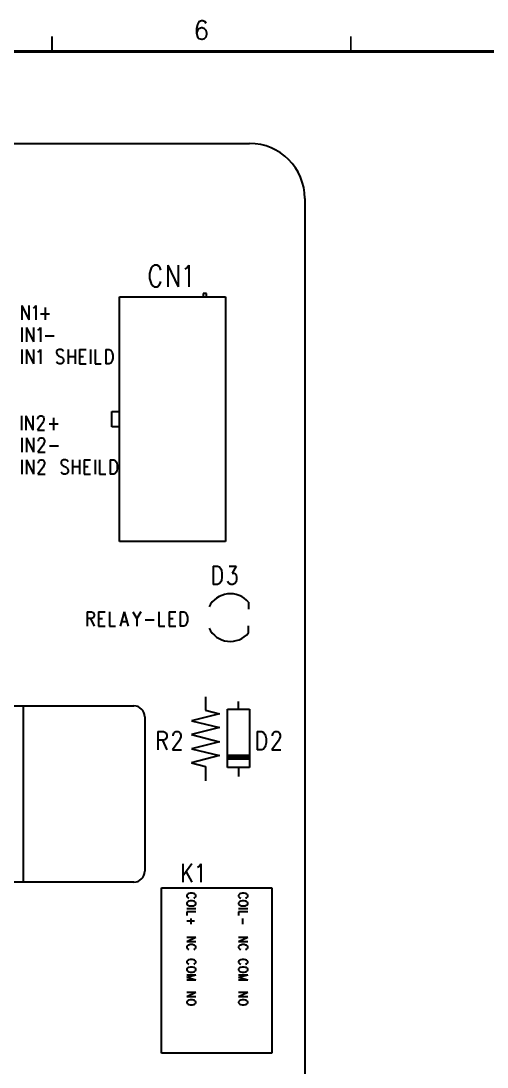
# Model space of a CAD drawing. Extents: x 295 to 953, y 10 to 290.
# Drawn here: x 730.7 to 806.7, y 119.2 to 290 of the extents above; entities that cross this region are included whole.
import ezdxf
from ezdxf.enums import TextEntityAlignment as Align

# ---------------------------------------------------------------- set-up
doc = ezdxf.new("R2010")
doc.units = 0
doc.header["$LTSCALE"] = 5
doc.header["$MEASUREMENT"] = 0
doc.layers.get('0').update_dxf_attribs({"linetype": 'CONTINUOUS', "lineweight": 25})
for name, color, linetype in [('SILK_TOP_PHO', 13, 'CONTINUOUS'), ('문자', 4, 'CONTINUOUS'), ('테두리', 3, 'CONTINUOUS')]:
    doc.layers.add(name, color=color, linetype=linetype)
doc.styles.get("Standard").update_dxf_attribs({"font": 'simplex.shx'})

# ---------------------------------------------------------------- blocks, each defined once
blk = doc.blocks.new('C')
at = {"layer": '테두리'}
for points, const_width in [([(258.75, 287.5), (258.75, 285)], 0.3), ([(307.5, 287.5), (307.5, 285)], 0.3), ([(15, 285), (15, 15), (405, 15), (405, 285), (15, 285)], 0.5)]:
    blk.add_lwpolyline(points, dxfattribs=dict(at, const_width=const_width))
at = {"layer": '문자'}
blk.add_text('6', height=3, dxfattribs=at).set_placement((283.12, 288.5), align=Align.MIDDLE)

msp = doc.modelspace()

# ---------------------------------------------------------------- linework, layer by layer
at = {"layer": 'SILK_TOP_PHO', "color": 7}
for p, q in [((715.78, 270), (767.98, 270)), ((776.98, 261), (776.98, 81)), ((751.92, 249.64), (751.79, 249.3)), ((752.16, 249.98), (751.92, 249.64)), ((752.41, 250.14), (752.16, 249.98)), ((752.9, 250.14), (752.41, 250.14)), ((753.14, 249.98), (752.9, 250.14)), ((753.39, 249.64), (753.14, 249.98)), ((753.51, 249.3), (753.39, 249.64)), ((754.62, 250.14), (754.62, 246.6)), ((754.62, 250.14), (756.33, 246.6)), ((756.33, 250.14), (756.33, 246.6)), ((757.44, 249.47), (757.68, 249.64)), ((757.68, 249.64), (758.05, 250.14)), ((758.05, 250.14), (758.05, 246.6)), ((751.79, 249.3), (751.67, 248.79)), ((751.67, 248.79), (751.67, 247.95)), ((751.67, 247.95), (751.79, 247.44)), ((751.79, 247.44), (751.92, 247.11)), ((751.92, 247.11), (752.16, 246.77)), ((752.16, 246.77), (752.41, 246.6)), ((752.41, 246.6), (752.9, 246.6)), ((752.9, 246.6), (753.14, 246.77)), ((753.14, 246.77), (753.39, 247.11)), ((753.39, 247.11), (753.51, 247.44)), ((746.74, 205.02), (746.74, 244.98)), ((746.74, 244.98), (764.02, 244.98)), ((760.96, 245.52), (760.42, 245.52)), ((760.42, 245.52), (760.42, 244.98)), ((760.42, 244.98), (760.96, 244.98)), ((760.96, 244.98), (760.96, 245.52)), ((764.02, 244.98), (764.02, 205.02)), ((730.83, 243.56), (730.83, 241.2)), ((730.83, 243.56), (731.98, 241.2)), ((731.98, 243.56), (731.98, 241.2)), ((732.71, 243.11), (732.88, 243.23)), ((732.88, 243.23), (733.12, 243.56)), ((733.12, 243.56), (733.12, 241.2)), ((734.6, 243.23), (734.6, 241.2)), ((733.86, 242.21), (735.33, 242.21)), ((730.83, 239.96), (730.83, 237.6)), ((731.57, 239.96), (731.57, 237.6)), ((731.57, 239.96), (732.71, 237.6)), ((732.71, 239.96), (732.71, 237.6)), ((733.45, 239.51), (733.61, 239.63)), ((733.61, 239.63), (733.86, 239.96)), ((733.86, 239.96), (733.86, 237.6)), ((734.6, 238.61), (736.07, 238.61)), ((730.83, 236.36), (730.83, 234)), ((731.57, 236.36), (731.57, 234)), ((731.57, 236.36), (732.71, 234)), ((732.71, 236.36), (732.71, 234)), ((733.45, 235.91), (733.61, 236.03)), ((733.61, 236.03), (733.86, 236.36)), ((733.86, 236.36), (733.86, 234)), ((736.64, 236.25), (736.48, 236.03)), ((736.48, 236.03), (736.48, 235.8)), ((736.48, 235.8), (736.56, 235.58)), ((736.89, 236.36), (736.64, 236.25)), ((737.21, 236.36), (736.89, 236.36)), ((737.46, 236.25), (737.21, 236.36)), ((737.62, 236.03), (737.46, 236.25)), ((738.36, 236.36), (738.36, 234)), ((739.5, 236.36), (739.5, 234)), ((740.24, 236.36), (740.24, 234)), ((740.24, 236.36), (741.3, 236.36)), ((742.04, 236.36), (742.04, 234)), ((742.78, 236.36), (742.78, 234)), ((744.5, 236.36), (744.5, 234)), ((744.5, 236.36), (745.07, 236.36)), ((745.07, 236.36), (745.31, 236.25)), ((745.31, 236.25), (745.48, 236.03)), ((745.48, 236.03), (745.56, 235.8)), ((745.56, 235.8), (745.64, 235.46)), ((736.64, 234.11), (736.48, 234.34)), ((736.56, 235.58), (736.64, 235.46)), ((736.64, 235.46), (736.8, 235.35)), ((736.89, 234), (736.64, 234.11)), ((736.8, 235.35), (737.3, 235.13)), ((737.21, 234), (736.89, 234)), ((737.46, 234.11), (737.21, 234)), ((737.3, 235.13), (737.46, 235.01)), ((737.46, 235.01), (737.54, 234.9)), ((737.62, 234.34), (737.46, 234.11)), ((737.54, 234.9), (737.62, 234.68)), ((737.62, 234.68), (737.62, 234.34)), ((738.36, 235.24), (739.5, 235.24)), ((740.24, 235.24), (740.9, 235.24)), ((740.24, 234), (741.3, 234)), ((742.78, 234), (743.76, 234)), ((745.07, 234), (744.5, 234)), ((745.31, 234.11), (745.07, 234)), ((745.48, 234.34), (745.31, 234.11)), ((745.56, 234.56), (745.48, 234.34)), ((745.64, 234.9), (745.56, 234.56)), ((745.64, 235.46), (745.64, 234.9)), ((730.75, 225.56), (730.75, 223.2)), ((731.49, 225.56), (731.49, 223.2)), ((731.49, 225.56), (732.63, 223.2)), ((732.63, 225.56), (732.63, 223.2)), ((733.53, 225.34), (733.61, 225.45)), ((733.61, 225.45), (733.78, 225.56)), ((733.78, 225.56), (734.1, 225.56)), ((734.1, 225.56), (734.27, 225.45)), ((734.27, 225.45), (734.35, 225.34)), ((745.48, 223.74), (745.48, 226.26)), ((745.48, 226.26), (746.74, 226.26)), ((734.19, 224.33), (733.37, 223.2)), ((733.45, 225.11), (733.53, 225.34)), ((733.45, 225), (733.45, 225.11)), ((734.35, 224.66), (734.19, 224.33)), ((734.35, 225.34), (734.43, 225.11)), ((734.43, 224.89), (734.35, 224.66)), ((734.43, 225.11), (734.43, 224.89)), ((735.25, 224.21), (736.72, 224.21)), ((735.99, 225.23), (735.99, 223.2)), ((746.74, 223.74), (745.48, 223.74)), ((733.37, 223.2), (734.51, 223.2)), ((730.83, 221.96), (730.83, 219.6)), ((731.57, 221.96), (731.57, 219.6)), ((731.57, 221.96), (732.71, 219.6)), ((732.71, 221.96), (732.71, 219.6)), ((734.27, 220.73), (733.45, 219.6)), ((733.53, 221.51), (733.61, 221.74)), ((733.53, 221.4), (733.53, 221.51)), ((733.61, 221.74), (733.7, 221.85)), ((733.7, 221.85), (733.86, 221.96)), ((733.86, 221.96), (734.19, 221.96)), ((734.19, 221.96), (734.35, 221.85)), ((734.43, 221.06), (734.27, 220.73)), ((734.35, 221.85), (734.43, 221.74)), ((734.43, 221.74), (734.51, 221.51)), ((734.51, 221.29), (734.43, 221.06)), ((734.51, 221.51), (734.51, 221.29)), ((735.33, 220.61), (736.8, 220.61)), ((733.45, 219.6), (734.6, 219.6)), ((730.83, 218.36), (730.83, 216)), ((731.57, 218.36), (731.57, 216)), ((731.57, 218.36), (732.71, 216)), ((732.71, 218.36), (732.71, 216)), ((734.27, 217.13), (733.45, 216)), ((733.53, 217.91), (733.61, 218.14)), ((733.53, 217.8), (733.53, 217.91)), ((733.61, 218.14), (733.7, 218.25)), ((733.7, 218.25), (733.86, 218.36)), ((733.86, 218.36), (734.19, 218.36)), ((734.19, 218.36), (734.35, 218.25)), ((734.43, 217.46), (734.27, 217.13)), ((734.35, 218.25), (734.43, 218.14)), ((734.43, 218.14), (734.51, 217.91)), ((734.51, 217.69), (734.43, 217.46)), ((734.51, 217.91), (734.51, 217.69)), ((737.38, 218.25), (737.21, 218.03)), ((737.21, 218.03), (737.21, 217.8)), ((737.21, 217.8), (737.3, 217.58)), ((737.3, 217.58), (737.38, 217.46)), ((737.62, 218.36), (737.38, 218.25)), ((737.38, 217.46), (737.54, 217.35)), ((737.54, 217.35), (738.03, 217.13)), ((737.95, 218.36), (737.62, 218.36)), ((738.2, 218.25), (737.95, 218.36)), ((738.03, 217.13), (738.2, 217.01)), ((738.36, 218.03), (738.2, 218.25)), ((738.2, 217.01), (738.28, 216.9)), ((738.28, 216.9), (738.36, 216.68)), ((739.1, 218.36), (739.1, 216)), ((739.1, 217.24), (740.24, 217.24)), ((740.24, 218.36), (740.24, 216)), ((740.98, 218.36), (740.98, 216)), ((740.98, 218.36), (742.04, 218.36)), ((740.98, 217.24), (741.63, 217.24)), ((742.78, 218.36), (742.78, 216)), ((743.51, 218.36), (743.51, 216)), ((745.23, 218.36), (745.23, 216)), ((745.23, 218.36), (745.8, 218.36)), ((745.8, 218.36), (746.05, 218.25)), ((746.05, 218.25), (746.21, 218.03)), ((746.21, 218.03), (746.3, 217.8)), ((746.3, 217.8), (746.38, 217.46)), ((746.38, 216.9), (746.3, 216.56)), ((746.38, 217.46), (746.38, 216.9)), ((733.45, 216), (734.6, 216)), ((737.38, 216.11), (737.21, 216.34)), ((737.62, 216), (737.38, 216.11)), ((737.95, 216), (737.62, 216)), ((738.2, 216.11), (737.95, 216)), ((738.36, 216.34), (738.2, 216.11)), ((738.36, 216.68), (738.36, 216.34)), ((740.98, 216), (742.04, 216)), ((743.51, 216), (744.5, 216)), ((745.8, 216), (745.23, 216)), ((746.05, 216.11), (745.8, 216)), ((746.21, 216.34), (746.05, 216.11)), ((746.3, 216.56), (746.21, 216.34)), ((764.02, 205.02), (746.74, 205.02)), ((762.02, 201), (762.02, 198)), ((762.02, 201), (762.75, 201)), ((762.75, 201), (763.06, 200.86)), ((763.06, 200.86), (763.27, 200.57)), ((763.27, 200.57), (763.37, 200.29)), ((763.37, 200.29), (763.47, 199.86)), ((763.47, 199.86), (763.47, 199.14)), ((764.62, 201), (765.76, 201)), ((765.76, 201), (765.14, 199.86)), ((765.14, 199.86), (765.45, 199.86)), ((765.45, 199.86), (765.66, 199.71)), ((763.06, 198.14), (762.75, 198)), ((763.27, 198.43), (763.06, 198.14)), ((763.37, 198.71), (763.27, 198.43)), ((763.47, 199.14), (763.37, 198.71)), ((764.51, 198.29), (764.41, 198.57)), ((764.62, 198.14), (764.51, 198.29)), ((764.93, 198), (764.62, 198.14)), ((765.55, 198.14), (765.24, 198)), ((765.76, 198.43), (765.55, 198.14)), ((765.66, 199.71), (765.76, 199.57)), ((765.76, 199.57), (765.86, 199.14)), ((765.86, 198.86), (765.76, 198.43)), ((765.86, 199.14), (765.86, 198.86)), ((762.75, 198), (762.02, 198)), ((765.24, 198), (764.93, 198)), ((767.8, 195.11), (767.81, 195.02)), ((767.81, 195.02), (767.81, 193.97)), ((741.45, 193.56), (741.45, 191.19)), ((741.45, 193.56), (742.19, 193.56)), ((742.19, 193.56), (742.43, 193.44)), ((742.43, 193.44), (742.52, 193.33)), ((742.52, 193.33), (742.6, 193.11)), ((742.6, 193.11), (742.6, 192.88)), ((743.33, 193.56), (743.33, 191.19)), ((743.33, 193.56), (744.4, 193.56)), ((745.13, 193.56), (745.13, 191.19)), ((747.51, 193.56), (746.85, 191.19)), ((747.51, 193.56), (748.16, 191.19)), ((748.9, 193.56), (749.55, 192.43)), ((750.21, 193.56), (749.55, 192.43)), ((753.15, 193.56), (753.15, 191.19)), ((754.87, 193.56), (754.87, 191.19)), ((754.87, 193.56), (755.93, 193.56)), ((756.67, 193.56), (756.67, 191.19)), ((756.67, 193.56), (757.24, 193.56)), ((757.24, 193.56), (757.49, 193.44)), ((757.49, 193.44), (757.65, 193.22)), ((757.65, 193.22), (757.73, 192.99)), ((757.73, 192.99), (757.82, 192.66)), ((742.19, 192.43), (741.45, 192.43)), ((742.02, 192.43), (742.6, 191.19)), ((742.43, 192.54), (742.19, 192.43)), ((742.52, 192.66), (742.43, 192.54)), ((742.6, 192.88), (742.52, 192.66)), ((743.33, 192.43), (743.99, 192.43)), ((747.1, 191.98), (747.92, 191.98)), ((749.55, 192.43), (749.55, 191.19)), ((750.94, 192.21), (752.42, 192.21)), ((754.87, 192.43), (755.52, 192.43)), ((757.49, 191.31), (757.24, 191.19)), ((757.65, 191.53), (757.49, 191.31)), ((757.73, 191.76), (757.65, 191.53)), ((757.82, 192.09), (757.73, 191.76)), ((757.82, 192.66), (757.82, 192.09)), ((743.33, 191.19), (744.4, 191.19)), ((745.13, 191.19), (746.12, 191.19)), ((753.15, 191.19), (754.13, 191.19)), ((754.87, 191.19), (755.93, 191.19)), ((757.24, 191.19), (756.67, 191.19)), ((767.8, 190.09), (767.81, 190.18)), ((767.81, 190.18), (767.81, 191.23)), ((760.78, 179.66), (760.78, 177.48)), ((624.88, 178.2), (749.08, 178.2)), ((731.08, 149.4), (731.08, 178.2)), ((764.38, 177.66), (767.98, 177.66)), ((764.38, 168.12), (764.38, 177.66)), ((766.18, 177.66), (766.18, 178.92)), ((767.98, 177.66), (767.98, 168.12)), ((750.88, 176.4), (750.88, 151.2)), ((763.06, 176.91), (758.49, 175.77)), ((760.78, 177.48), (763.06, 176.91)), ((758.49, 175.77), (763.06, 174.63)), ((763.06, 174.63), (758.49, 173.49)), ((753.02, 174), (753.02, 171)), ((753.02, 174), (753.95, 174)), ((753.95, 172.57), (753.02, 172.57)), ((753.75, 172.57), (754.47, 171)), ((753.95, 174), (754.27, 173.86)), ((754.27, 172.71), (753.95, 172.57)), ((754.27, 173.86), (754.37, 173.71)), ((754.37, 172.86), (754.27, 172.71)), ((754.37, 173.71), (754.47, 173.43)), ((754.47, 173.14), (754.37, 172.86)), ((754.47, 173.43), (754.47, 173.14)), ((755.51, 173.43), (755.62, 173.71)), ((755.51, 173.29), (755.51, 173.43)), ((755.62, 173.71), (755.72, 173.86)), ((755.72, 173.86), (755.93, 174)), ((755.93, 174), (756.34, 174)), ((756.34, 174), (756.55, 173.86)), ((756.66, 172.86), (756.45, 172.43)), ((756.55, 173.86), (756.66, 173.71)), ((756.66, 173.71), (756.76, 173.43)), ((756.76, 173.14), (756.66, 172.86)), ((756.76, 173.43), (756.76, 173.14)), ((758.49, 173.49), (763.06, 172.34)), ((769.22, 174), (769.22, 171)), ((769.22, 174), (769.95, 174)), ((769.95, 174), (770.26, 173.86)), ((770.26, 173.86), (770.47, 173.57)), ((770.47, 173.57), (770.57, 173.29)), ((770.57, 173.29), (770.67, 172.86)), ((770.67, 172.86), (770.67, 172.14)), ((771.71, 173.43), (771.82, 173.71)), ((771.71, 173.29), (771.71, 173.43)), ((771.82, 173.71), (771.92, 173.86)), ((771.92, 173.86), (772.13, 174)), ((772.13, 174), (772.54, 174)), ((772.54, 174), (772.75, 173.86)), ((772.86, 172.86), (772.65, 172.43)), ((772.75, 173.86), (772.86, 173.71)), ((772.86, 173.71), (772.96, 173.43)), ((772.96, 173.14), (772.86, 172.86)), ((772.96, 173.43), (772.96, 173.14)), ((756.45, 172.43), (755.41, 171)), ((755.41, 171), (756.86, 171)), ((763.06, 172.34), (758.49, 171.2)), ((758.49, 171.2), (763.06, 170.06)), ((769.95, 171), (769.22, 171)), ((770.26, 171.14), (769.95, 171)), ((770.47, 171.43), (770.26, 171.14)), ((770.57, 171.71), (770.47, 171.43)), ((770.67, 172.14), (770.57, 171.71)), ((772.65, 172.43), (771.61, 171)), ((771.61, 171), (773.06, 171)), ((763.06, 170.06), (758.49, 168.91)), ((767.98, 170.1), (764.38, 170.1)), ((764.38, 170.1), (764.38, 169.92)), ((764.38, 169.92), (767.98, 169.92)), ((767.98, 169.74), (764.38, 169.74)), ((764.38, 169.74), (764.38, 169.56)), ((764.38, 169.56), (767.98, 169.56)), ((767.98, 169.92), (767.98, 169.74)), ((758.49, 168.91), (760.78, 168.3)), ((760.78, 168.3), (760.78, 165.94)), ((767.98, 168.12), (764.38, 168.12)), ((766.18, 168.12), (766.18, 166.68)), ((757.09, 152.4), (757.09, 149.4)), ((758.54, 152.4), (757.09, 150.4)), ((759.68, 151.97), (760, 152.4)), ((760, 152.4), (760, 149.4)), ((757.61, 151.11), (758.54, 149.4)), ((759.48, 151.83), (759.68, 151.97)), ((749.08, 149.4), (624.88, 149.4)), ((753.58, 121.5), (753.58, 148.5)), ((753.58, 148.5), (771.58, 148.5)), ((757.79, 147.39), (757.72, 147.29)), ((757.72, 147.29), (757.72, 147.08)), ((757.72, 147.08), (757.79, 146.98)), ((757.93, 147.5), (757.79, 147.39)), ((757.79, 146.98), (757.93, 146.87)), ((758.07, 147.55), (757.93, 147.5)), ((757.93, 146.87), (758.07, 146.82)), ((758.29, 147.6), (758.07, 147.55)), ((758.65, 147.6), (758.29, 147.6)), ((758.86, 147.55), (758.65, 147.6)), ((759, 147.5), (758.86, 147.55)), ((758.86, 146.82), (759, 146.87)), ((759.15, 147.39), (759, 147.5)), ((759, 146.87), (759.15, 146.98)), ((759.22, 147.29), (759.15, 147.39)), ((759.15, 146.98), (759.22, 147.08)), ((759.22, 147.08), (759.22, 147.29)), ((766.25, 147.39), (766.18, 147.29)), ((766.18, 147.29), (766.18, 147.08)), ((766.18, 147.08), (766.25, 146.98)), ((766.39, 147.5), (766.25, 147.39)), ((766.25, 146.98), (766.39, 146.87)), ((766.53, 147.55), (766.39, 147.5)), ((766.39, 146.87), (766.53, 146.82)), ((766.75, 147.6), (766.53, 147.55)), ((767.11, 147.6), (766.75, 147.6)), ((767.32, 147.55), (767.11, 147.6)), ((767.46, 147.5), (767.32, 147.55)), ((767.32, 146.82), (767.46, 146.87)), ((767.61, 147.39), (767.46, 147.5)), ((767.46, 146.87), (767.61, 146.98)), ((767.68, 147.29), (767.61, 147.39)), ((767.61, 146.98), (767.68, 147.08)), ((767.68, 147.08), (767.68, 147.29)), ((771.58, 148.5), (771.58, 121.5)), ((757.79, 146.15), (757.72, 146.04)), ((757.72, 146.04), (757.72, 145.83)), ((757.72, 145.83), (757.79, 145.73)), ((757.93, 146.25), (757.79, 146.15)), ((757.79, 145.73), (757.93, 145.63)), ((758.07, 146.3), (757.93, 146.25)), ((757.93, 145.63), (758.07, 145.57)), ((758.29, 146.35), (758.07, 146.3)), ((758.07, 145.57), (758.29, 145.52)), ((758.65, 146.35), (758.29, 146.35)), ((758.29, 145.52), (758.65, 145.52)), ((758.86, 146.3), (758.65, 146.35)), ((758.65, 145.52), (758.86, 145.57)), ((759, 146.25), (758.86, 146.3)), ((758.86, 145.57), (759, 145.63)), ((759.15, 146.15), (759, 146.25)), ((759, 145.63), (759.15, 145.73)), ((759.22, 146.04), (759.15, 146.15)), ((759.15, 145.73), (759.22, 145.83)), ((759.22, 145.83), (759.22, 146.04)), ((766.25, 146.15), (766.18, 146.04)), ((766.18, 146.04), (766.18, 145.83)), ((766.18, 145.83), (766.25, 145.73)), ((766.39, 146.25), (766.25, 146.15)), ((766.25, 145.73), (766.39, 145.63)), ((766.53, 146.3), (766.39, 146.25)), ((766.39, 145.63), (766.53, 145.57)), ((766.75, 146.35), (766.53, 146.3)), ((766.53, 145.57), (766.75, 145.52)), ((767.11, 146.35), (766.75, 146.35)), ((766.75, 145.52), (767.11, 145.52)), ((767.32, 146.3), (767.11, 146.35)), ((767.11, 145.52), (767.32, 145.57)), ((767.46, 146.25), (767.32, 146.3)), ((767.32, 145.57), (767.46, 145.63)), ((767.61, 146.15), (767.46, 146.25)), ((767.46, 145.63), (767.61, 145.73)), ((767.68, 146.04), (767.61, 146.15)), ((767.61, 145.73), (767.68, 145.83)), ((767.68, 145.83), (767.68, 146.04)), ((759.22, 145.05), (757.72, 145.05)), ((759.22, 144.59), (757.72, 144.59)), ((757.72, 144.59), (757.72, 143.96)), ((758.36, 143.5), (758.36, 142.56)), ((767.68, 145.05), (766.18, 145.05)), ((767.68, 144.59), (766.18, 144.59)), ((766.18, 144.59), (766.18, 143.96)), ((766.82, 143.5), (766.82, 142.56)), ((759, 143.03), (757.72, 143.03)), ((759.22, 140.4), (757.72, 140.4)), ((759.22, 140.4), (757.72, 139.67)), ((767.68, 140.4), (766.18, 140.4)), ((767.68, 140.4), (766.18, 139.67)), ((759.22, 139.67), (757.72, 139.67)), ((757.79, 139), (757.72, 138.89)), ((757.72, 138.89), (757.72, 138.69)), ((757.72, 138.69), (757.79, 138.58)), ((757.93, 139.1), (757.79, 139)), ((757.79, 138.58), (757.93, 138.48)), ((758.07, 139.15), (757.93, 139.1)), ((757.93, 138.48), (758.07, 138.43)), ((758.29, 139.21), (758.07, 139.15)), ((758.65, 139.21), (758.29, 139.21)), ((758.86, 139.15), (758.65, 139.21)), ((759, 139.1), (758.86, 139.15)), ((758.86, 138.43), (759, 138.48)), ((759.15, 139), (759, 139.1)), ((759, 138.48), (759.15, 138.58)), ((759.22, 138.89), (759.15, 139)), ((759.15, 138.58), (759.22, 138.69)), ((759.22, 138.69), (759.22, 138.89)), ((767.68, 139.67), (766.18, 139.67)), ((766.25, 139), (766.18, 138.89)), ((766.18, 138.89), (766.18, 138.69)), ((766.18, 138.69), (766.25, 138.58)), ((766.39, 139.1), (766.25, 139)), ((766.25, 138.58), (766.39, 138.48)), ((766.53, 139.15), (766.39, 139.1)), ((766.39, 138.48), (766.53, 138.43)), ((766.75, 139.21), (766.53, 139.15)), ((767.11, 139.21), (766.75, 139.21)), ((767.32, 139.15), (767.11, 139.21)), ((767.46, 139.1), (767.32, 139.15)), ((767.32, 138.43), (767.46, 138.48)), ((767.61, 139), (767.46, 139.1)), ((767.46, 138.48), (767.61, 138.58)), ((767.68, 138.89), (767.61, 139)), ((767.61, 138.58), (767.68, 138.69)), ((767.68, 138.69), (767.68, 138.89)), ((757.93, 136.7), (757.79, 136.59)), ((758.07, 136.75), (757.93, 136.7)), ((758.29, 136.8), (758.07, 136.75)), ((758.65, 136.8), (758.29, 136.8)), ((758.86, 136.75), (758.65, 136.8)), ((759, 136.7), (758.86, 136.75)), ((759.15, 136.59), (759, 136.7)), ((766.39, 136.7), (766.25, 136.59)), ((766.53, 136.75), (766.39, 136.7)), ((766.75, 136.8), (766.53, 136.75)), ((767.11, 136.8), (766.75, 136.8)), ((767.32, 136.75), (767.11, 136.8)), ((767.46, 136.7), (767.32, 136.75)), ((767.61, 136.59), (767.46, 136.7)), ((757.79, 136.59), (757.72, 136.49)), ((757.72, 136.49), (757.72, 136.28)), ((757.72, 136.28), (757.79, 136.18)), ((757.79, 135.35), (757.72, 135.24)), ((757.72, 135.24), (757.72, 135.03)), ((757.72, 135.03), (757.79, 134.93)), ((757.79, 136.18), (757.93, 136.07)), ((757.93, 135.45), (757.79, 135.35)), ((757.79, 134.93), (757.93, 134.83)), ((757.93, 136.07), (758.07, 136.02)), ((758.07, 135.5), (757.93, 135.45)), ((758.29, 135.55), (758.07, 135.5)), ((758.65, 135.55), (758.29, 135.55)), ((758.86, 135.5), (758.65, 135.55)), ((758.86, 136.02), (759, 136.07)), ((759, 135.45), (758.86, 135.5)), ((759, 136.07), (759.15, 136.18)), ((759.15, 135.35), (759, 135.45)), ((759, 134.83), (759.15, 134.93)), ((759.22, 136.49), (759.15, 136.59)), ((759.15, 136.18), (759.22, 136.28)), ((759.22, 135.24), (759.15, 135.35)), ((759.15, 134.93), (759.22, 135.03)), ((759.22, 136.28), (759.22, 136.49)), ((759.22, 135.03), (759.22, 135.24)), ((766.25, 136.59), (766.18, 136.49)), ((766.18, 136.49), (766.18, 136.28)), ((766.18, 136.28), (766.25, 136.18)), ((766.25, 135.35), (766.18, 135.24)), ((766.18, 135.24), (766.18, 135.03)), ((766.18, 135.03), (766.25, 134.93)), ((766.25, 136.18), (766.39, 136.07)), ((766.39, 135.45), (766.25, 135.35)), ((766.25, 134.93), (766.39, 134.83)), ((766.39, 136.07), (766.53, 136.02)), ((766.53, 135.5), (766.39, 135.45)), ((766.75, 135.55), (766.53, 135.5)), ((767.11, 135.55), (766.75, 135.55)), ((767.32, 135.5), (767.11, 135.55)), ((767.32, 136.02), (767.46, 136.07)), ((767.46, 135.45), (767.32, 135.5)), ((767.46, 136.07), (767.61, 136.18)), ((767.61, 135.35), (767.46, 135.45)), ((767.46, 134.83), (767.61, 134.93)), ((767.68, 136.49), (767.61, 136.59)), ((767.61, 136.18), (767.68, 136.28)), ((767.68, 135.24), (767.61, 135.35)), ((767.61, 134.93), (767.68, 135.03)), ((767.68, 136.28), (767.68, 136.49)), ((767.68, 135.03), (767.68, 135.24)), ((759.22, 134.25), (757.72, 134.25)), ((759.22, 134.25), (757.72, 133.84)), ((759.22, 133.42), (757.72, 133.84)), ((759.22, 133.42), (757.72, 133.42)), ((757.93, 134.83), (758.07, 134.77)), ((758.07, 134.77), (758.29, 134.72)), ((758.29, 134.72), (758.65, 134.72)), ((758.65, 134.72), (758.86, 134.77)), ((758.86, 134.77), (759, 134.83)), ((767.68, 134.25), (766.18, 134.25)), ((767.68, 134.25), (766.18, 133.84)), ((767.68, 133.42), (766.18, 133.84)), ((767.68, 133.42), (766.18, 133.42)), ((766.39, 134.83), (766.53, 134.77)), ((766.53, 134.77), (766.75, 134.72)), ((766.75, 134.72), (767.11, 134.72)), ((767.11, 134.72), (767.32, 134.77)), ((767.32, 134.77), (767.46, 134.83)), ((759.22, 131.4), (757.72, 131.4)), ((759.22, 131.4), (757.72, 130.67)), ((759.22, 130.67), (757.72, 130.67)), ((757.79, 130), (757.72, 129.89)), ((757.72, 129.89), (757.72, 129.69)), ((757.93, 130.1), (757.79, 130)), ((758.07, 130.15), (757.93, 130.1)), ((758.29, 130.21), (758.07, 130.15)), ((758.65, 130.21), (758.29, 130.21)), ((758.86, 130.15), (758.65, 130.21)), ((759, 130.1), (758.86, 130.15)), ((759.15, 130), (759, 130.1)), ((759.22, 129.89), (759.15, 130)), ((759.22, 129.69), (759.22, 129.89)), ((767.68, 131.4), (766.18, 131.4)), ((767.68, 131.4), (766.18, 130.67)), ((767.68, 130.67), (766.18, 130.67)), ((766.25, 130), (766.18, 129.89)), ((766.18, 129.89), (766.18, 129.69)), ((766.39, 130.1), (766.25, 130)), ((766.53, 130.15), (766.39, 130.1)), ((766.75, 130.21), (766.53, 130.15)), ((767.11, 130.21), (766.75, 130.21)), ((767.32, 130.15), (767.11, 130.21)), ((767.46, 130.1), (767.32, 130.15)), ((767.61, 130), (767.46, 130.1)), ((767.68, 129.89), (767.61, 130)), ((767.68, 129.69), (767.68, 129.89)), ((757.72, 129.69), (757.79, 129.58)), ((757.79, 129.58), (757.93, 129.48)), ((757.93, 129.48), (758.07, 129.43)), ((758.07, 129.43), (758.29, 129.37)), ((758.29, 129.37), (758.65, 129.37)), ((758.65, 129.37), (758.86, 129.43)), ((758.86, 129.43), (759, 129.48)), ((759, 129.48), (759.15, 129.58)), ((759.15, 129.58), (759.22, 129.69)), ((766.18, 129.69), (766.25, 129.58)), ((766.25, 129.58), (766.39, 129.48)), ((766.39, 129.48), (766.53, 129.43)), ((766.53, 129.43), (766.75, 129.37)), ((766.75, 129.37), (767.11, 129.37)), ((767.11, 129.37), (767.32, 129.43)), ((767.32, 129.43), (767.46, 129.48)), ((767.46, 129.48), (767.61, 129.58)), ((767.61, 129.58), (767.68, 129.69)), ((771.58, 121.5), (753.58, 121.5))]:
    msp.add_line(p, q, dxfattribs=at)
for centre, radius, start, end in [((767.98, 261), 9, 360, 90), ((764.83, 192.6), 3.89, 40.1999, 153.4001), ((764.83, 192.6), 3.89, 206.5999, 319.8001), ((749.08, 176.4), 1.8, 360, 90), ((749.08, 151.2), 1.8, 270, 0)]:
    msp.add_arc(centre, radius, start, end, dxfattribs=at)

# ---------------------------------------------------------------- block references
msp.add_blockref('C', (476.98, 0))

doc.saveas('drawing.dxf')
